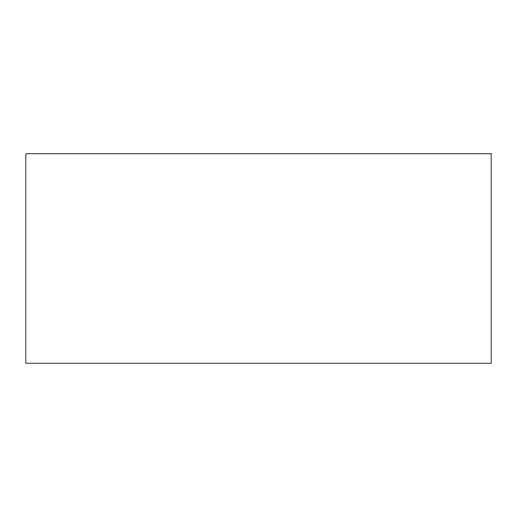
<?xml version="1.0" encoding="UTF-8"?>
<svg xmlns="http://www.w3.org/2000/svg" width="517" height="517" viewBox="0 0 517 517"><rect width="100%" height="100%" fill="white"/><g stroke="black" fill="none" stroke-linecap="round" stroke-linejoin="round"><path stroke-width="0.78" d="M491.15 153.782L25.85 153.782L25.85 363.218L491.15 363.218L491.15 153.782"/></g></svg>
